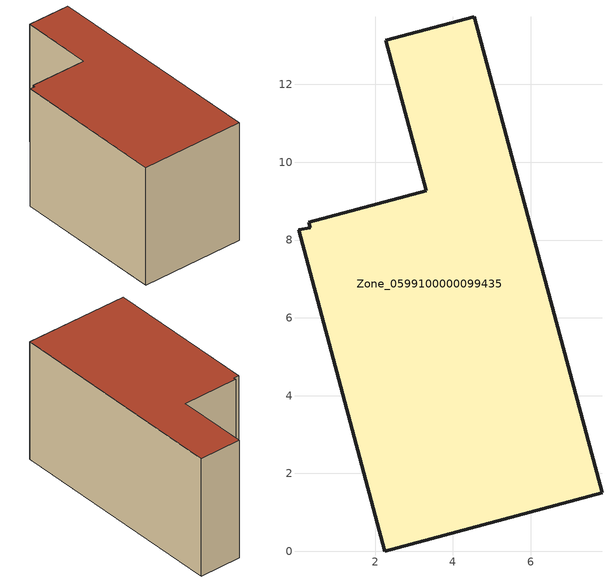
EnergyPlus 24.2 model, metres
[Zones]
Zone_0599100000099435
 floor ground (C_G): 4.55,13.74 7.83,1.5 2.25,0 0.03,8.27 0.34,8.32 0.29,8.46 3.31,9.27 2.27,13.13 z0
 wall outside (C_F): 7.83,1.5 4.55,13.74 2.27,13.13 3.31,9.27 0.29,8.46 0.34,8.32 0.03,8.27 2.25,0 7.83,1.5 z0:6.79
 roof outside (C_R): 0.29,8.46 0.34,8.32 0.03,8.27 2.25,0 7.83,1.5 4.55,13.74 2.27,13.13 3.31,9.27 z6.79
[BUILDING]
Pand.0599100000099435: North Axis=0; Terrain=City; Loads Convergence Tolerance Value=0.04; Temperature Convergence Tolerance Value=0.4; Solar Distribution=FullExterior; Maximum Number of Warmup Days=25; Minimum Number of Warmup Days=1
[Site:Location]
Rotterdam.The.Hague.AP_ZH_NLD Design_Conditions: Latitude=51.96; Longitude=4.45; Time Zone=1; Elevation=-4.5
[SITE:GROUNDTEMPERATURE:BUILDINGSURFACE]
18, 18, 18, 18, 18, 18, 18, 18, 18, 18, 18, 18
[MATERIAL] Thermal Absorptance=0.9; Solar Absorptance=0.7; Visible Absorptance=0.7
Name | Roughness | Thickness | Conductivity | Density | Specific Heat
G.TC.1975-1991 | MediumSmooth | 0.15 | 0.288461 | 540 | 1210
F.TC.1975-1991 | Rough | 0.3 | 0.230769 | 1920 | 840
R.TC.1975-1991 | MediumRough | 0.2 | 0.153846 | 1500 | 1000
[CONSTRUCTION]
C_G: G.TC.1975-1991
C_F: F.TC.1975-1991
C_R: R.TC.1975-1991
[ZONE]
Zone_0599100000099435: Type=1; Multiplier=1; Ceiling Height=Autocalculate; Volume=Autocalculate; Floor Area=autocalculate; Part of Total Floor Area=Yes
[ZONEINFILTRATION:DESIGNFLOWRATE]
Infil_Zone_0599100000099435: Zone or ZoneList or Space or SpaceList=Zone_0599100000099435; Schedule=AlwaysOn; Design Flow Rate Calculation Method=Flow/Area; Flow Rate per Floor Area=0.003; Constant Term Coefficient=1; Temperature Term Coefficient=0; Velocity Term Coefficient=0; Velocity Squared Term Coefficient=0
[HVACTEMPLATE:ZONE:IDEALLOADSAIRSYSTEM]
Zone_0599100000099435: Maximum Heating Supply Air Temperature=50; Minimum Cooling Supply Air Temperature=13; Maximum Heating Supply Air Humidity Ratio=0.0156; Minimum Cooling Supply Air Humidity Ratio=0.0077; Heating Limit=NoLimit; Cooling Limit=NoLimit; Dehumidification Control Type=ConstantSensibleHeatRatio; Cooling Sensible Heat Ratio=0.7; Dehumidification Setpoint=60; Humidification Control Type=None; Humidification Setpoint=30; Outdoor Air Method=None; Outdoor Air Flow Rate per Person=0.00944; Outdoor Air Flow Rate per Zone Floor Area=0; Outdoor Air Flow Rate per Zone=0; Demand Controlled Ventilation Type=None; Outdoor Air Economizer Type=NoEconomizer; Heat Recovery Type=None; Sensible Heat Recovery Effectiveness=0.7; Latent Heat Recovery Effectiveness=0.65
[ZONECONTROL:THERMOSTAT]
ThermostatControl_Zone_0599100000099435: Zone or ZoneList=Zone_0599100000099435; Control Type Schedule=DualSetpointControlType; Control 1=Thermostat_Zone_0599100000099435; Temperature Difference Between Cutout And Setpoint=0
[THERMOSTATSETPOINT:DUALSETPOINT]
Thermostat_Zone_0599100000099435: Heating Setpoint Temperature Schedule=HeatingSetpoint_Zone_0599100000099435; Cooling Setpoint Temperature Schedule=CoolingSetpoint_Zone_0599100000099435
[SCHEDULE:COMPACT]
HeatingSetpoint_Zone_0599100000099435: Through: 12/31, For: AllDays, Until: 24:00, 21
CoolingSetpoint_Zone_0599100000099435: Through: 12/31, For: AllDays, Until: 24:00, 24
DualSetpointControlType: Through: 12/31, For: AllDays, Until: 24:00, 4
AlwaysOn: Through: 12/31, For: AllDays, Until: 24:00, 1
